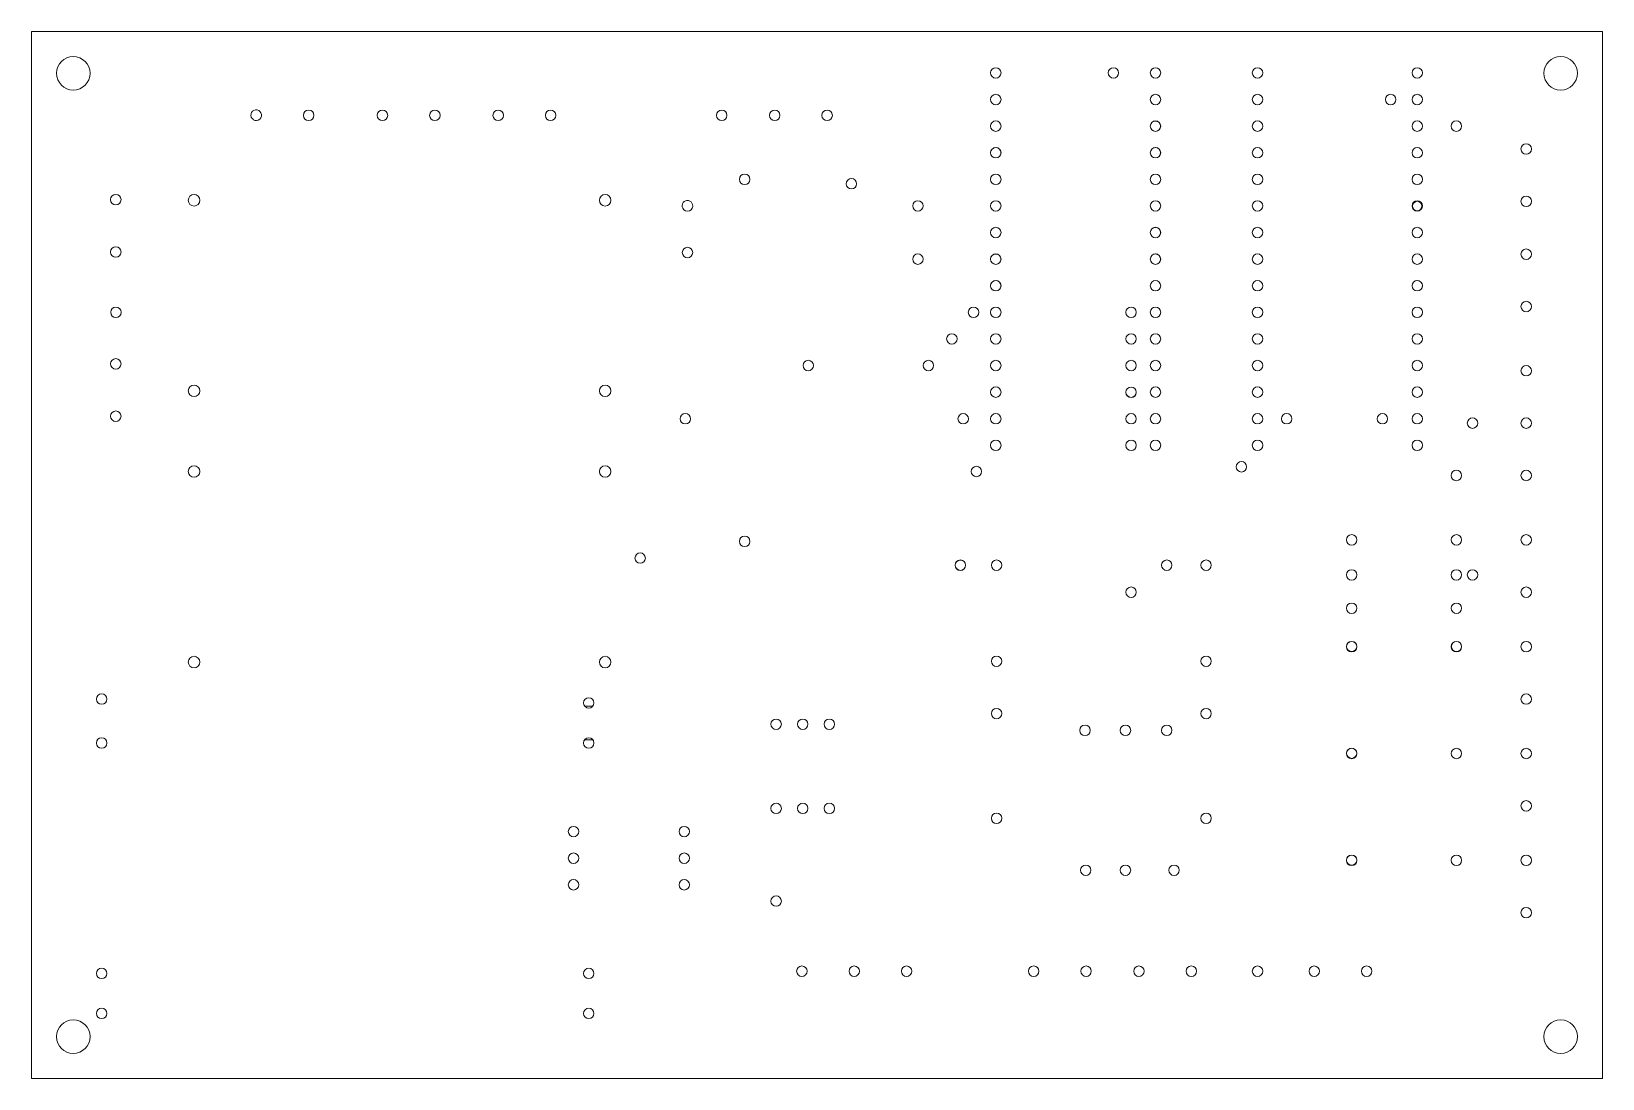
# Model space of a CAD drawing. Header units: millimetres. Extents: x 10 to 160, y 10 to 110.
import ezdxf

# ---------------------------------------------------------------- set-up
doc = ezdxf.new("R2010")
doc.units = ezdxf.units.MM

msp = doc.modelspace()

# ---------------------------------------------------------------- linework, layer by layer
at = {"color": 7, "linetype": 'Continuous', "lineweight": 15}
for p, q in [((160.34, 110.15), (10.34, 110.15)), ((10.34, 110.15), (10.34, 10.15)), ((160.34, 10.15), (160.34, 110.15)), ((63.16, 45.7), (63.93, 45.7)), ((63.16, 42.5), (63.94, 42.5)), ((10.34, 10.15), (160.34, 10.15))]:
    msp.add_line(p, q, dxfattribs=at)
for centre, radius in [((14.34, 106.15), 1.6), ((102.41, 106.18), 0.5), ((113.64, 106.18), 0.5), ((117.66, 106.18), 0.5), ((127.4, 106.18), 0.5), ((142.65, 106.18), 0.5), ((156.34, 106.15), 1.6), ((102.41, 103.64), 0.5), ((117.66, 103.64), 0.5), ((127.4, 103.64), 0.5), ((140.11, 103.64), 0.5), ((142.65, 103.64), 0.5), ((36.81, 102.13), 0.5), ((43.86, 102.13), 0.5), ((48.86, 102.13), 0.5), ((54.91, 102.13), 0.5), ((59.91, 102.13), 0.5), ((76.25, 102.13), 0.5), ((81.31, 102.13), 0.5), ((86.31, 102.13), 0.5), ((102.41, 101.1), 0.5), ((117.66, 101.1), 0.5), ((127.4, 101.1), 0.5), ((142.65, 101.1), 0.5), ((146.38, 101.1), 0.5), ((102.41, 98.56), 0.5), ((117.66, 98.56), 0.5), ((127.4, 98.56), 0.5), ((142.65, 98.56), 0.5), ((153.05, 98.92), 0.5), ((78.44, 96.02), 0.5), ((88.63, 95.6), 0.5), ((102.41, 96.02), 0.5), ((117.66, 96.02), 0.5), ((127.4, 96.02), 0.5), ((142.65, 96.02), 0.5), ((18.4, 94.08), 0.5), ((25.87, 94.02), 0.55), ((65.12, 94.02), 0.55), ((94.98, 93.48), 0.5), ((102.41, 93.48), 0.5), ((117.66, 93.48), 0.5), ((127.4, 93.48), 0.5), ((142.65, 93.48), 0.5), ((142.65, 93.47), 0.45), ((153.05, 93.92), 0.5), ((102.41, 90.94), 0.5), ((117.66, 90.94), 0.5), ((127.4, 90.94), 0.5), ((142.65, 90.94), 0.5), ((18.4, 89.08), 0.5), ((72.98, 89.03), 0.5), ((94.98, 88.4), 0.5), ((102.41, 88.4), 0.5), ((117.66, 88.4), 0.5), ((127.4, 88.4), 0.5), ((142.65, 88.4), 0.5), ((153.05, 88.87), 0.5), ((102.41, 85.86), 0.5), ((117.66, 85.86), 0.5), ((127.4, 85.86), 0.5), ((142.65, 85.86), 0.5), ((153.05, 83.87), 0.5), ((18.41, 83.32), 0.5), ((100.29, 83.32), 0.504), ((100.29, 83.32), 0.5), ((102.41, 83.32), 0.5), ((115.33, 83.32), 0.5), ((117.66, 83.32), 0.5), ((127.4, 83.32), 0.5), ((142.65, 83.32), 0.5), ((98.22, 80.78), 0.5), ((102.41, 80.78), 0.5), ((115.33, 80.78), 0.5), ((117.66, 80.78), 0.5), ((127.4, 80.78), 0.5), ((142.65, 80.78), 0.5), ((18.4, 78.4), 0.5), ((84.51, 78.24), 0.5), ((95.98, 78.24), 0.5), ((102.41, 78.24), 0.5), ((115.33, 78.24), 0.5), ((117.66, 78.24), 0.5), ((127.4, 78.24), 0.5), ((142.65, 78.24), 0.5), ((153.05, 77.74), 0.5), ((25.87, 75.82), 0.55), ((65.12, 75.82), 0.55), ((102.41, 75.7), 0.5), ((115.33, 75.68), 0.5), ((117.66, 75.7), 0.5), ((127.4, 75.7), 0.5), ((142.65, 75.7), 0.5), ((18.4, 73.4), 0.5), ((72.77, 73.16), 0.5), ((99.3, 73.16), 0.5), ((102.41, 73.16), 0.5), ((115.33, 73.16), 0.5), ((117.66, 73.16), 0.5), ((127.4, 73.16), 0.5), ((130.18, 73.16), 0.5), ((139.32, 73.16), 0.5), ((142.65, 73.16), 0.5), ((147.93, 72.74), 0.5), ((153.05, 72.74), 0.5), ((102.41, 70.62), 0.5), ((115.33, 70.62), 0.5), ((117.66, 70.62), 0.5), ((127.4, 70.62), 0.5), ((142.65, 70.62), 0.5), ((125.86, 68.57), 0.5), ((25.87, 68.12), 0.55), ((65.12, 68.12), 0.55), ((100.56, 68.12), 0.5), ((146.38, 67.74), 0.5), ((153.05, 67.74), 0.5), ((78.44, 61.45), 0.5), ((136.39, 61.59), 0.5), ((146.39, 61.59), 0.5), ((153.05, 61.59), 0.5), ((68.46, 59.85), 0.5), ((99.03, 59.17), 0.5), ((99.03, 59.17), 0.493), ((102.49, 59.17), 0.5), ((118.73, 59.17), 0.5), ((122.49, 59.17), 0.5), ((136.39, 58.24), 0.5), ((146.38, 58.24), 0.5), ((147.93, 58.24), 0.5), ((115.33, 56.59), 0.5), ((153.05, 56.59), 0.5), ((136.39, 55.06), 0.5), ((146.39, 55.06), 0.5), ((136.39, 51.39), 0.5), ((136.39, 51.41), 0.486), ((146.39, 51.39), 0.5), ((146.39, 51.41), 0.486), ((153.05, 51.39), 0.5), ((25.87, 49.92), 0.55), ((65.12, 49.92), 0.55), ((102.49, 50), 0.5), ((122.49, 50), 0.5), ((17.05, 46.39), 0.5), ((63.55, 46.02), 0.5), ((153.05, 46.39), 0.5), ((102.49, 45), 0.5), ((122.49, 45), 0.5), ((81.44, 43.98), 0.5), ((83.98, 43.98), 0.5), ((86.52, 43.98), 0.5), ((110.93, 43.4), 0.5), ((114.79, 43.4), 0.5), ((118.73, 43.4), 0.5), ((17.05, 42.19), 0.5), ((63.55, 42.19), 0.5), ((136.39, 41.19), 0.5), ((136.39, 41.21), 0.486), ((146.39, 41.19), 0.5), ((153.05, 41.19), 0.5), ((81.44, 35.95), 0.5), ((83.98, 35.95), 0.5), ((86.52, 35.95), 0.5), ((153.05, 36.19), 0.5), ((102.49, 35), 0.5), ((122.49, 35), 0.5), ((62.1, 33.73), 0.5), ((72.67, 33.73), 0.5), ((62.1, 31.19), 0.5), ((72.67, 31.19), 0.5), ((111, 30.04), 0.5), ((114.79, 30.04), 0.5), ((119.43, 30.04), 0.5), ((136.39, 30.99), 0.5), ((136.39, 31.01), 0.486), ((146.39, 30.99), 0.5), ((153.05, 30.99), 0.5), ((62.1, 28.65), 0.5), ((72.67, 28.65), 0.5), ((81.44, 27.1), 0.5), ((153.05, 25.99), 0.5), ((17.05, 20.19), 0.5), ((63.55, 20.19), 0.5), ((83.9, 20.4), 0.5), ((88.9, 20.4), 0.5), ((93.9, 20.4), 0.5), ((106.03, 20.4), 0.5), ((111.03, 20.4), 0.5), ((116.08, 20.4), 0.5), ((121.08, 20.4), 0.5), ((127.4, 20.4), 0.5), ((132.82, 20.4), 0.5), ((137.82, 20.4), 0.5), ((17.05, 16.37), 0.5), ((63.55, 16.37), 0.5), ((14.34, 14.15), 1.6), ((156.34, 14.15), 1.6)]:
    msp.add_circle(centre, radius, dxfattribs=at)
for centre, radius, start, end in [((31.8, 102.15), 0.504, 25.9566, 238.1281), ((31.81, 102.13), 0.5, 236.2865, 27.7981), ((117.65, 101.09), 0.5, 317.2921, 135.4119), ((102.41, 98.55), 0.5, 354.3181, 172.9492), ((117.65, 98.55), 0.5, 317.2921, 135.4119), ((72.97, 93.5), 0.503, 12.7336, 209.0701), ((72.98, 93.48), 0.5, 205.919, 15.8847), ((117.65, 90.93), 0.5, 317.2921, 135.4119), ((102.41, 88.39), 0.5, 354.3181, 172.9492), ((117.65, 88.39), 0.5, 317.2921, 135.4119), ((102.41, 85.85), 0.5, 354.3181, 172.9492), ((142.65, 85.85), 0.5, 345.3082, 163.897), ((115.33, 75.7), 0.5, 180, 359.158), ((115.33, 70.62), 0.5, 180, 359.9972)]:
    msp.add_arc(centre, radius, start, end, dxfattribs=at)

doc.saveas('drawing.dxf')
